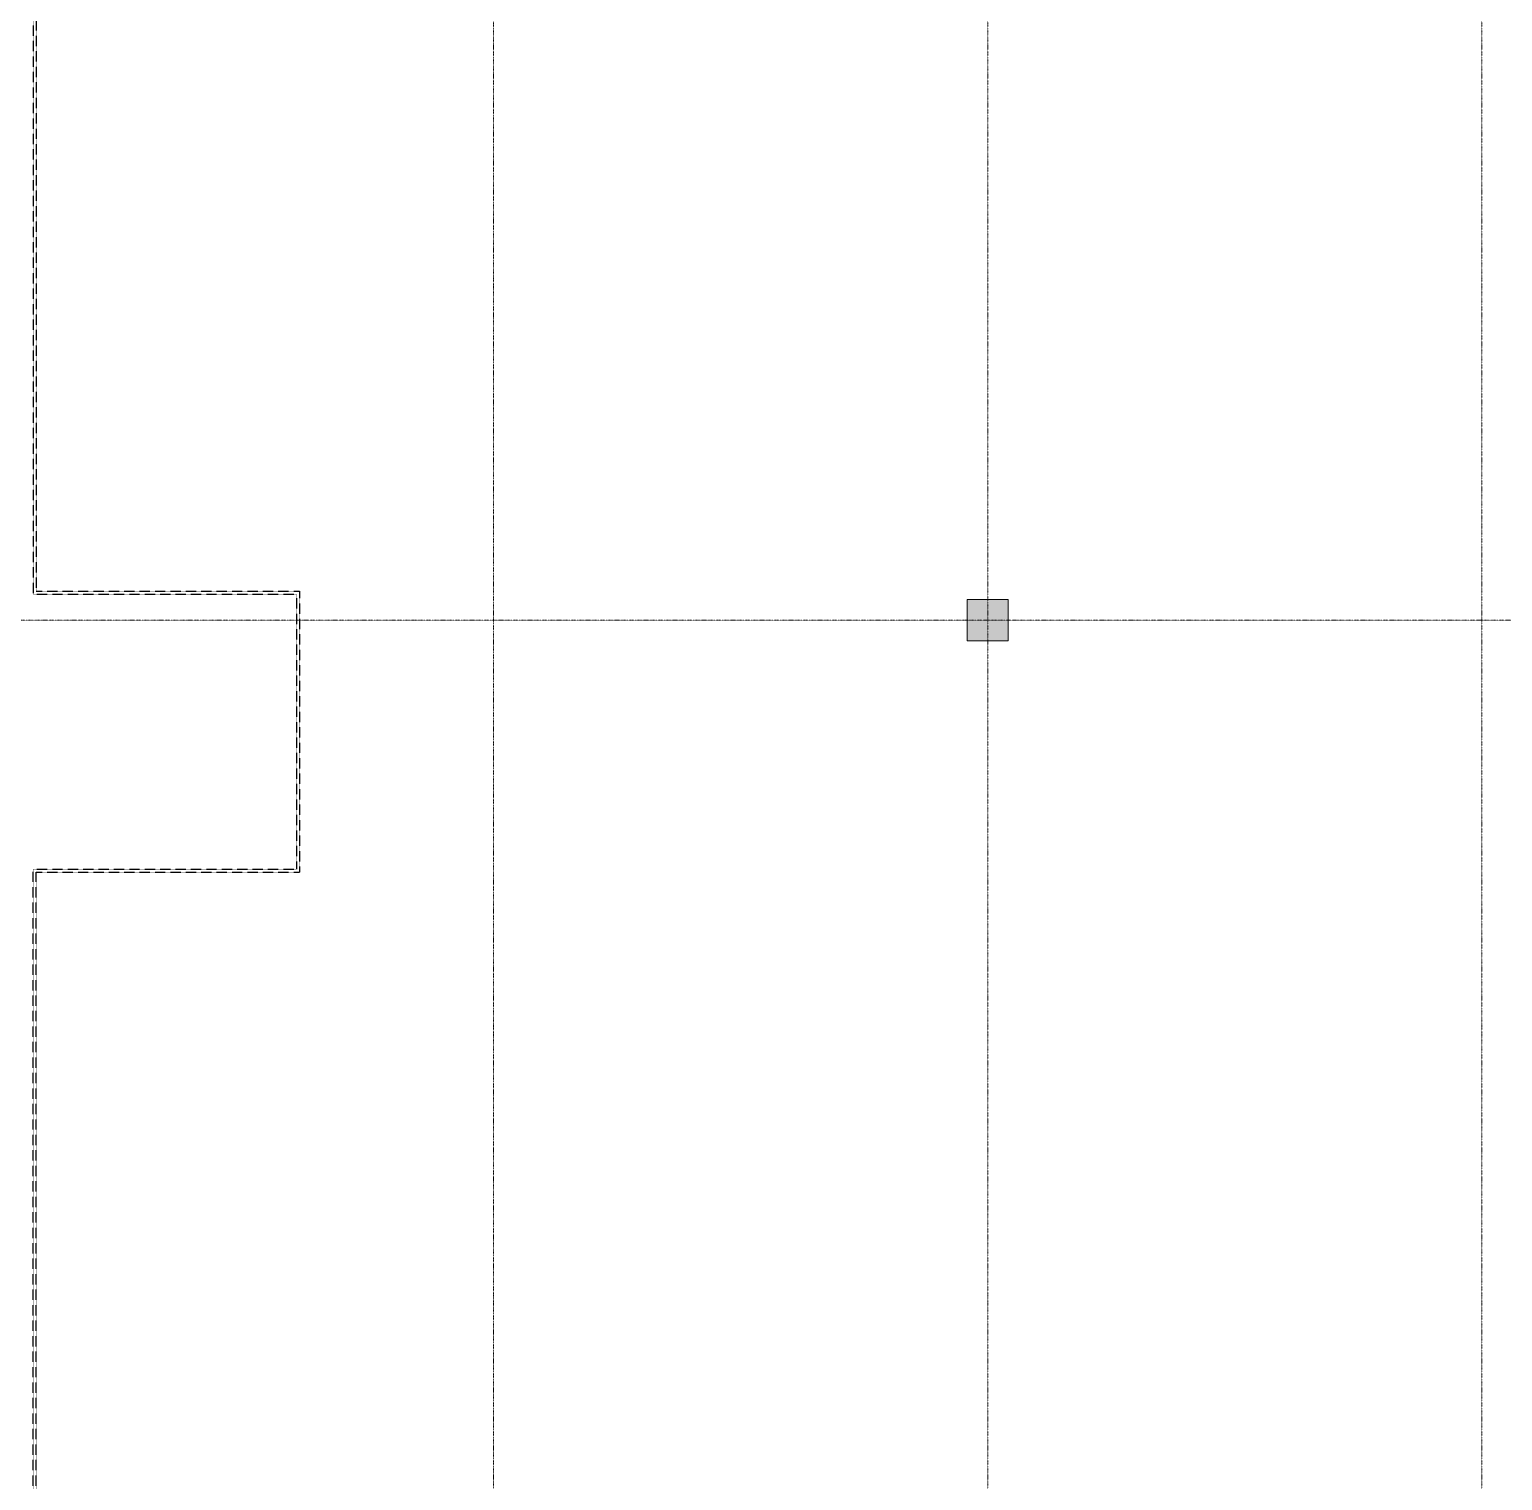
# Model space of a CAD drawing. Extents: x -32000 to 290600, y -29000 to 131250.
# Drawn here: x 18512 to 43550, y 45377 to 70039 of the extents above; entities that cross this region are included whole.
import ezdxf

# ---------------------------------------------------------------- set-up
doc = ezdxf.new("R2010")
doc.units = 0
doc.header["$LTSCALE"] = 10
for name, pattern in [('H12PL3$0$JJP_三點線', [0.9, 0.3, -0.15, 0, -0.15, 0, -0.15, 0, -0.15]), ('XFM7P30ICA$0$H12PL3$0$JJP_三點線', [0.9, 0.3, -0.15, 0, -0.15, 0, -0.15, 0, -0.15]), ('XFM7P30ICA$0$XFDP30$0$HIDDEN2', [0.1875, 0.125, -0.0625])]:
    doc.linetypes.add(name, pattern=pattern)
for name, color, linetype in [('H12PL3$0$S-COL', 252, 'Continuous'), ('H12PL3$0$S-GRID', 252, 'Continuous'), ('XFM7P30ICA$0$H12PL3$0$Hattch', 252, 'Continuous'), ('XFM7P30ICA$0$H12PL3$0$S-COL', 252, 'Continuous'), ('XFM7P30ICA$0$H12PL3$0$S-GRID', 252, 'Continuous'), ('XFM7P30ICA$0$XFDP30$0$A-W-P1S (200K)', 15, 'XFM7P30ICA$0$XFDP30$0$HIDDEN2')]:
    doc.layers.add(name, color=color, linetype=linetype)

# ---------------------------------------------------------------- blocks, each defined once
blk = doc.blocks.new('H12PL3')
at = {"layer": 'H12PL3$0$S-COL', "lineweight": 0, "flags": 128}
blk.add_lwpolyline([(34450, 59650), (35150, 59650), (35150, 60350), (34450, 60350)], close=True, dxfattribs=at)
at = {"layer": 'H12PL3$0$S-GRID', "linetype": 'H12PL3$0$JJP_三點線', "lineweight": 0}
for p, q in [((26400, 128250), (26400, -28000)), ((34800, 128250), (34800, -28000)), ((43200, 128250), (43200, -28000)), ((-29000, 60000), (289600, 60000))]:
    blk.add_line(p, q, dxfattribs=at)
blk = doc.blocks.new('XFM7P30ICA$0$XFDP30')
at = {"layer": 'XFM7P30ICA$0$XFDP30$0$A-W-P1S (200K)'}
for p, q in [((18575, 85400), (18575, 60440)), ((18625, 85350), (18625, 60490)), ((18575, 60440), (23050, 60440)), ((18625, 60490), (23100, 60490)), ((23050, 60440), (23050, 55765)), ((23100, 60490), (23100, 55715)), ((18575, 55765), (23050, 55765)), ((18575, 25045), (18575, 55765)), ((18625, 55715), (23100, 55715)), ((18625, 25045), (18625, 55715))]:
    blk.add_line(p, q, dxfattribs=at)
blk = doc.blocks.new('XFM7P30ICA$0$H12PL3')
at = {"layer": 'XFM7P30ICA$0$H12PL3$0$Hattch', "linetype": 'Continuous', "lineweight": 0}
blk.add_hatch(color=256, dxfattribs=at).paths.add_polyline_path([(34450, 59650), (35150, 59650), (35150, 60350), (34450, 60350)])
at = {"layer": 'XFM7P30ICA$0$H12PL3$0$S-COL', "lineweight": 0, "flags": 128}
blk.add_lwpolyline([(34450, 59650), (35150, 59650), (35150, 60350), (34450, 60350)], close=True, dxfattribs=at)
at = {"layer": 'XFM7P30ICA$0$H12PL3$0$S-GRID', "linetype": 'XFM7P30ICA$0$H12PL3$0$JJP_三點線', "lineweight": 0}
for p, q in [((26400, 128250), (26400, -28000)), ((34800, 128250), (34800, -28000)), ((43200, 128250), (43200, -28000)), ((-29000, 60000), (289600, 60000))]:
    blk.add_line(p, q, dxfattribs=at)
blk.add_blockref('XFM7P30ICA$0$XFDP30', (0, 0))
blk = doc.blocks.new('XFM7P30ICA')
for name in ['XFM7P30ICA$0$H12PL3', 'XFM7P30ICA$0$XFDP30']:
    blk.add_blockref(name, (0, 0))

msp = doc.modelspace()

# ---------------------------------------------------------------- block references
for name in ['H12PL3', 'XFM7P30ICA']:
    msp.add_blockref(name, (0, 0))

doc.saveas('drawing.dxf')
